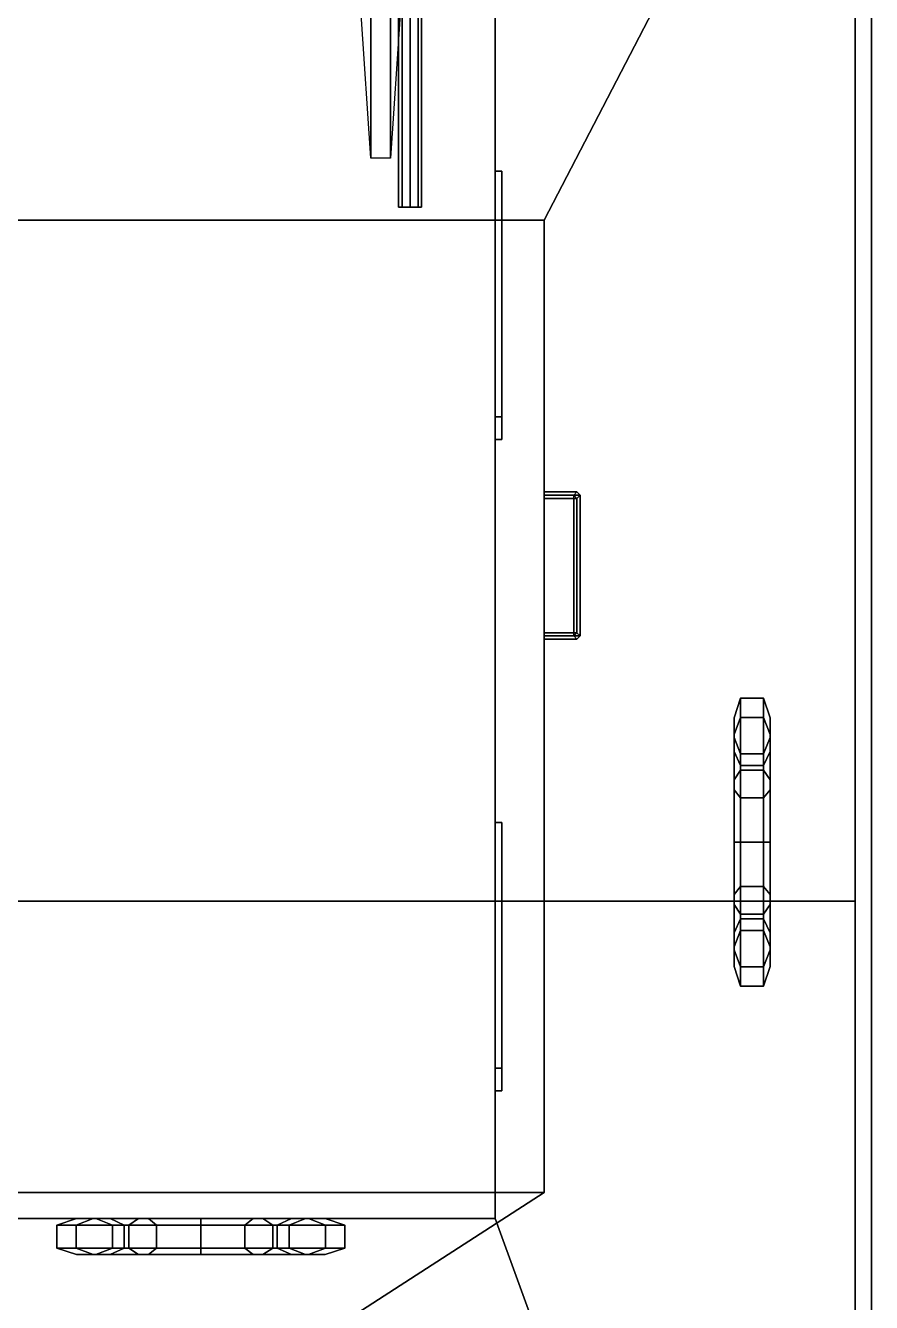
# Model space of a CAD drawing. Header units: millimetres. Extents: x -4.3 to 4.2, y -17.1 to 26.5.
# Drawn here: x 1.665 to 4.25, y 9.744 to 13.645 of the extents above; entities that cross this region are included whole.
import ezdxf

# ---------------------------------------------------------------- set-up
doc = ezdxf.new("R2010")
doc.units = ezdxf.units.MM
doc.layers.add('gun', color=1, linetype='Continuous')

msp = doc.modelspace()

# ---------------------------------------------------------------- linework, layer by layer
for points in [[(4.2, 16.87, -0.3447), (4.2, 10.97, -1.04), (-4.2, 10.97, -1.04), (-4.2, 16.87, -0.3447)], [(4.2, 16.87, 1.21), (3.1, 15.01, 1.21), (3.1, 10, 1.21), (4.2, 6.98, 1.21)], [(4.2, -13.62, -0.39), (4.2, -10.52, -1.04), (4.2, 10.97, -1.04), (4.2, 16.87, -0.3447)], [(4.2, -13.62, 0.65), (4.2, -13.62, -0.39), (4.2, 16.87, -0.3447), (4.2, 4.11, 0.65)], [(4.2, 6.98, 1.04), (4.2, 4.11, 0.65), (4.2, 16.87, -0.3447), (4.2, 16.87, 1.04)], [(4.25, 6.98, 1.07), (4.2, 6.98, 1.04), (4.2, 16.87, 1.04), (4.25, 16.87, 1.07)], [(4.25, 16.87, 1.18), (4.2, 16.87, 1.21), (4.2, 6.98, 1.21), (4.25, 6.98, 1.18)], [(4.25, 6.98, 1.18), (4.25, 6.98, 1.07), (4.25, 16.87, 1.07), (4.25, 16.87, 1.18)], [(2.69, 15.46, -0.72), (2.72, 15.46, -0.772), (2.72, 13.24, -0.772), (2.69, 13.68, -0.72)], [(2.72, 15.46, -0.772), (2.78, 15.46, -0.772), (2.78, 13.24, -0.772), (2.72, 13.24, -0.772)], [(2.78, 15.46, -0.772), (2.81, 15.46, -0.72), (2.81, 13.68, -0.72), (2.78, 13.24, -0.772)], [(3.1, 13.2, 3.1), (3.1, 13.2, 1.25), (3.1, 15.01, 1.21), (3.1, 15.01, 3.17)], [(3.1, 15.01, 3.17), (3.1, 10, 3.17), (3.1, 10.46, 3.1), (3.1, 13.2, 3.1)], [(3.1, 13.2, 1.25), (3.1, 10.46, 1.25), (3.1, 10, 1.21), (3.1, 15.01, 1.21)], [(3.25, 13.05, 3.4), (3.83, 14.17, 3.4), (-3.83, 14.17, 3.4), (-3.25, 13.05, 3.4)], [(-3.25, 13.05, 3.17), (-3.83, 14.17, 3.17), (3.83, 14.17, 3.17), (3.25, 13.05, 3.17)], [(3.25, 13.05, 3.17), (3.83, 14.17, 3.17), (3.83, 14.17, 3.4), (3.25, 13.05, 3.4)], [(3.12, 13.2, 3.1), (3.12, 13.2, 1.25), (3.1, 13.2, 1.25), (3.1, 13.2, 3.1)], [(3.12, 13.2, 1.25), (3.12, 12.45, 1.25), (3.1, 12.45, 1.25), (3.1, 13.2, 1.25)], [(3.1, 13.2, 3.1), (3.1, 12.45, 3.1), (3.12, 12.45, 3.1), (3.12, 13.2, 3.1)], [(3.12, 12.45, 3.1), (3.12, 12.45, 1.25), (3.12, 13.2, 1.25), (3.12, 13.2, 3.1)], [(-3.25, 10.08, 3.17), (-3.25, 13.05, 3.17), (3.25, 13.05, 3.17), (3.25, 10.08, 3.17)], [(3.25, 10.08, 3.4), (3.25, 13.05, 3.4), (1.5, 13.05, 3.4), (1.5, 8.95, 3.4)], [(3.25, 10.08, 3.17), (3.25, 13.05, 3.17), (3.25, 13.05, 3.4), (3.25, 10.08, 3.4)], [(3.12, 12.45, 2.95), (3.12, 12.38, 2.95), (3.1, 12.38, 2.95), (3.1, 12.45, 2.95)], [(3.1, 12.45, 3.03), (3.1, 12.38, 3.03), (3.12, 12.38, 3.03), (3.12, 12.45, 3.03)], [(3.12, 12.45, 1.33), (3.12, 12.38, 1.33), (3.1, 12.38, 1.33), (3.1, 12.45, 1.33)], [(3.1, 12.45, 1.41), (3.1, 12.38, 1.41), (3.12, 12.38, 1.41), (3.12, 12.45, 1.41)], [(3.1, 12.45, 2.95), (3.1, 12.45, 1.41), (3.12, 12.45, 1.41), (3.12, 12.45, 2.95)], [(3.12, 12.45, 1.25), (3.12, 12.45, 1.33), (3.1, 12.45, 1.33), (3.1, 12.45, 1.25)], [(3.1, 12.45, 3.1), (3.1, 12.45, 3.03), (3.12, 12.45, 3.03), (3.12, 12.45, 3.1)], [(3.1, 12.45, 2.95), (3.1, 12.38, 2.95), (3.1, 12.38, 1.41), (3.1, 12.45, 1.41)], [(3.1, 12.45, 1.33), (3.1, 12.38, 1.33), (3.1, 11.21, 1.25), (3.1, 12.45, 1.25)], [(3.1, 12.45, 3.1), (3.1, 11.21, 3.1), (3.1, 12.38, 3.03), (3.1, 12.45, 3.03)], [(3.12, 12.38, 3.03), (3.12, 12.38, 2.95), (3.12, 12.45, 2.95), (3.12, 12.45, 3.03)], [(3.12, 12.38, 1.41), (3.12, 12.38, 1.33), (3.12, 12.45, 1.33), (3.12, 12.45, 1.41)], [(3.1, 12.38, 3.03), (3.1, 12.38, 2.95), (3.12, 12.38, 2.95), (3.12, 12.38, 3.03)], [(3.1, 12.38, 1.41), (3.1, 12.38, 1.33), (3.12, 12.38, 1.33), (3.12, 12.38, 1.41)], [(3.1, 11.21, 3.1), (3.1, 11.21, 1.25), (3.1, 12.38, 1.33), (3.1, 12.38, 3.03)], [(3.25, 12.21, 3.36), (3.25, 12.22, 3.37), (3.35, 12.22, 3.37), (3.34, 12.21, 3.36)], [(3.25, 12.22, 3.37), (3.25, 12.21, 3.38), (3.36, 12.21, 3.38), (3.35, 12.22, 3.37)], [(3.35, 12.22, 1.21), (3.34, 12.21, 1.21), (3.34, 12.21, 3.36), (3.35, 12.22, 3.37)], [(3.36, 12.21, 1.21), (3.35, 12.22, 1.21), (3.35, 12.22, 3.37), (3.36, 12.21, 3.38)], [(3.25, 12.21, 3.38), (3.25, 12.2, 3.37), (3.35, 12.2, 3.37), (3.36, 12.21, 3.38)], [(3.25, 12.2, 3.37), (3.25, 12.21, 3.36), (3.34, 12.21, 3.36), (3.35, 12.2, 3.37)], [(3.34, 12.21, 1.21), (3.35, 12.2, 1.21), (3.35, 12.2, 3.37), (3.34, 12.21, 3.36)], [(3.34, 12.21, 1.37), (3.35, 12.2, 1.36), (3.35, 11.79, 1.36), (3.34, 11.78, 1.37)], [(3.35, 12.2, 1.38), (3.34, 12.21, 1.37), (3.34, 11.78, 1.37), (3.35, 11.79, 1.38)], [(3.34, 12.21, 1.65), (3.35, 12.2, 1.64), (3.35, 11.79, 1.64), (3.34, 11.78, 1.65)], [(3.35, 12.2, 1.66), (3.34, 12.21, 1.65), (3.34, 11.78, 1.65), (3.35, 11.79, 1.66)], [(3.34, 12.21, 1.92), (3.35, 12.2, 1.91), (3.35, 11.79, 1.91), (3.34, 11.78, 1.92)], [(3.35, 12.2, 1.93), (3.34, 12.21, 1.92), (3.34, 11.78, 1.92), (3.35, 11.79, 1.93)], [(3.34, 12.21, 2.19), (3.35, 12.2, 2.18), (3.35, 11.79, 2.18), (3.34, 11.78, 2.19)], [(3.35, 12.2, 2.2), (3.34, 12.21, 2.19), (3.34, 11.78, 2.19), (3.35, 11.79, 2.2)], [(3.34, 12.21, 2.47), (3.35, 12.2, 2.46), (3.35, 11.79, 2.46), (3.34, 11.78, 2.47)], [(3.35, 12.2, 2.48), (3.34, 12.21, 2.47), (3.34, 11.78, 2.47), (3.35, 11.79, 2.48)], [(3.34, 12.21, 2.75), (3.35, 12.2, 2.74), (3.35, 11.79, 2.74), (3.34, 11.78, 2.75)], [(3.35, 12.2, 2.76), (3.34, 12.21, 2.75), (3.34, 11.78, 2.75), (3.35, 11.79, 2.76)], [(3.34, 12.21, 3.02), (3.35, 12.2, 3.01), (3.35, 11.79, 3.01), (3.34, 11.78, 3.02)], [(3.35, 12.2, 3.03), (3.34, 12.21, 3.02), (3.34, 11.78, 3.02), (3.35, 11.79, 3.03)], [(3.34, 12.21, 3.3), (3.35, 12.2, 3.29), (3.35, 11.79, 3.29), (3.34, 11.78, 3.3)], [(3.35, 12.2, 3.31), (3.34, 12.21, 3.3), (3.34, 11.78, 3.3), (3.35, 11.79, 3.31)], [(3.35, 12.2, 1.21), (3.36, 12.21, 1.21), (3.36, 12.21, 3.38), (3.35, 12.2, 3.37)], [(3.35, 12.2, 1.36), (3.36, 12.21, 1.37), (3.36, 11.78, 1.37), (3.35, 11.79, 1.36)], [(3.36, 12.21, 1.37), (3.35, 12.2, 1.38), (3.35, 11.79, 1.38), (3.36, 11.78, 1.37)], [(3.35, 12.2, 1.64), (3.36, 12.21, 1.65), (3.36, 11.78, 1.65), (3.35, 11.79, 1.64)], [(3.36, 12.21, 1.65), (3.35, 12.2, 1.66), (3.35, 11.79, 1.66), (3.36, 11.78, 1.65)], [(3.35, 12.2, 1.91), (3.36, 12.21, 1.92), (3.36, 11.78, 1.92), (3.35, 11.79, 1.91)], [(3.36, 12.21, 1.92), (3.35, 12.2, 1.93), (3.35, 11.79, 1.93), (3.36, 11.78, 1.92)], [(3.35, 12.2, 2.18), (3.36, 12.21, 2.19), (3.36, 11.78, 2.19), (3.35, 11.79, 2.18)], [(3.36, 12.21, 2.19), (3.35, 12.2, 2.2), (3.35, 11.79, 2.2), (3.36, 11.78, 2.19)], [(3.35, 12.2, 2.46), (3.36, 12.21, 2.47), (3.36, 11.78, 2.47), (3.35, 11.79, 2.46)], [(3.36, 12.21, 2.47), (3.35, 12.2, 2.48), (3.35, 11.79, 2.48), (3.36, 11.78, 2.47)], [(3.35, 12.2, 2.74), (3.36, 12.21, 2.75), (3.36, 11.78, 2.75), (3.35, 11.79, 2.74)], [(3.36, 12.21, 2.75), (3.35, 12.2, 2.76), (3.35, 11.79, 2.76), (3.36, 11.78, 2.75)], [(3.35, 12.2, 3.01), (3.36, 12.21, 3.02), (3.36, 11.78, 3.02), (3.35, 11.79, 3.01)], [(3.36, 12.21, 3.02), (3.35, 12.2, 3.03), (3.35, 11.79, 3.03), (3.36, 11.78, 3.02)], [(3.35, 12.2, 3.29), (3.36, 12.21, 3.3), (3.36, 11.78, 3.3), (3.35, 11.79, 3.29)], [(3.36, 12.21, 3.3), (3.35, 12.2, 3.31), (3.35, 11.79, 3.31), (3.36, 11.78, 3.3)], [(3.25, 11.78, 3.36), (3.25, 11.79, 3.37), (3.35, 11.79, 3.37), (3.34, 11.78, 3.36)], [(3.25, 11.79, 3.37), (3.25, 11.78, 3.38), (3.36, 11.78, 3.38), (3.35, 11.79, 3.37)], [(3.35, 11.79, 1.21), (3.34, 11.78, 1.21), (3.34, 11.78, 3.36), (3.35, 11.79, 3.37)], [(3.36, 11.78, 1.21), (3.35, 11.79, 1.21), (3.35, 11.79, 3.37), (3.36, 11.78, 3.38)], [(3.25, 11.78, 3.38), (3.25, 11.77, 3.37), (3.35, 11.77, 3.37), (3.36, 11.78, 3.38)], [(3.25, 11.77, 3.37), (3.25, 11.78, 3.36), (3.34, 11.78, 3.36), (3.35, 11.77, 3.37)], [(3.34, 11.78, 1.21), (3.35, 11.77, 1.21), (3.35, 11.77, 3.37), (3.34, 11.78, 3.36)], [(3.35, 11.77, 1.21), (3.36, 11.78, 1.21), (3.36, 11.78, 3.38), (3.35, 11.77, 3.37)], [(3.83, 11.4791, 3.57), (3.83, 11.53, 3.76), (3.85, 11.59, 3.76), (3.85, 11.5311, 3.54)], [(3.83, 11.53, 3.76), (3.83, 11.4791, 3.95), (3.85, 11.5311, 3.98), (3.85, 11.59, 3.76)], [(3.92, 11.5311, 3.98), (3.92, 11.59, 3.76), (3.85, 11.59, 3.76), (3.85, 11.5311, 3.98)], [(3.92, 11.59, 3.76), (3.92, 11.5311, 3.54), (3.85, 11.5311, 3.54), (3.85, 11.59, 3.76)], [(3.94, 11.4791, 3.95), (3.94, 11.53, 3.76), (3.92, 11.59, 3.76), (3.92, 11.5311, 3.98)], [(3.94, 11.53, 3.76), (3.94, 11.4791, 3.57), (3.92, 11.5311, 3.54), (3.92, 11.59, 3.76)], [(3.83, 11.34, 3.4309), (3.83, 11.4791, 3.57), (3.85, 11.5311, 3.54), (3.85, 11.37, 3.3789)], [(3.83, 11.4791, 3.95), (3.83, 11.34, 4.0891), (3.85, 11.37, 4.1411), (3.85, 11.5311, 3.98)], [(3.83, 11.47, 3.76), (3.83, 11.4271, 3.92), (3.83, 11.4791, 3.95), (3.83, 11.53, 3.76)], [(3.83, 11.4271, 3.6), (3.83, 11.47, 3.76), (3.83, 11.53, 3.76), (3.83, 11.4791, 3.57)], [(3.92, 11.37, 4.1411), (3.92, 11.5311, 3.98), (3.85, 11.5311, 3.98), (3.85, 11.37, 4.1411)], [(3.92, 11.5311, 3.54), (3.92, 11.37, 3.3789), (3.85, 11.37, 3.3789), (3.85, 11.5311, 3.54)], [(3.94, 11.34, 4.0891), (3.94, 11.4791, 3.95), (3.92, 11.5311, 3.98), (3.92, 11.37, 4.1411)], [(3.94, 11.4791, 3.57), (3.94, 11.34, 3.4309), (3.92, 11.37, 3.3789), (3.92, 11.5311, 3.54)], [(3.94, 11.4271, 3.92), (3.94, 11.47, 3.76), (3.94, 11.53, 3.76), (3.94, 11.4791, 3.95)], [(3.94, 11.47, 3.76), (3.94, 11.4271, 3.6), (3.94, 11.4791, 3.57), (3.94, 11.53, 3.76)], [(3.83, 11.4271, 3.92), (3.83, 11.31, 4.0371), (3.83, 11.34, 4.0891), (3.83, 11.4791, 3.95)], [(3.83, 11.31, 3.4829), (3.83, 11.4271, 3.6), (3.83, 11.4791, 3.57), (3.83, 11.34, 3.4309)], [(3.85, 11.42, 3.76), (3.85, 11.3838, 3.895), (3.83, 11.4271, 3.92), (3.83, 11.47, 3.76)], [(3.85, 11.3838, 3.625), (3.85, 11.42, 3.76), (3.83, 11.47, 3.76), (3.83, 11.4271, 3.6)], [(3.92, 11.42, 3.76), (3.92, 11.3838, 3.625), (3.94, 11.4271, 3.6), (3.94, 11.47, 3.76)], [(3.92, 11.3838, 3.895), (3.92, 11.42, 3.76), (3.94, 11.47, 3.76), (3.94, 11.4271, 3.92)], [(3.94, 11.31, 4.0371), (3.94, 11.4271, 3.92), (3.94, 11.4791, 3.95), (3.94, 11.34, 4.0891)], [(3.94, 11.4271, 3.6), (3.94, 11.31, 3.4829), (3.94, 11.34, 3.4309), (3.94, 11.4791, 3.57)], [(3.85, 11.3838, 3.895), (3.85, 11.285, 3.9938), (3.83, 11.31, 4.0371), (3.83, 11.4271, 3.92)], [(3.85, 11.285, 3.5262), (3.85, 11.3838, 3.625), (3.83, 11.4271, 3.6), (3.83, 11.31, 3.4829)], [(3.92, 11.42, 3.76), (3.92, 11.3838, 3.895), (3.85, 11.3838, 3.895), (3.85, 11.42, 3.76)], [(3.92, 11.3838, 3.625), (3.92, 11.42, 3.76), (3.85, 11.42, 3.76), (3.85, 11.3838, 3.625)], [(3.92, 11.3838, 3.625), (3.92, 11.285, 3.5262), (3.94, 11.31, 3.4829), (3.94, 11.4271, 3.6)], [(3.92, 11.285, 3.9938), (3.92, 11.3838, 3.895), (3.94, 11.4271, 3.92), (3.94, 11.31, 4.0371)], [(3.83, 11.15, 3.38), (3.83, 11.34, 3.4309), (3.85, 11.37, 3.3789), (3.85, 11.15, 3.32)], [(3.83, 11.34, 4.0891), (3.83, 11.15, 4.14), (3.85, 11.15, 4.2), (3.85, 11.37, 4.1411)], [(3.92, 11.3838, 3.895), (3.92, 11.285, 3.9938), (3.85, 11.285, 3.9938), (3.85, 11.3838, 3.895)], [(3.92, 11.285, 3.5262), (3.92, 11.3838, 3.625), (3.85, 11.3838, 3.625), (3.85, 11.285, 3.5262)], [(3.92, 11.15, 4.2), (3.92, 11.37, 4.1411), (3.85, 11.37, 4.1411), (3.85, 11.15, 4.2)], [(3.92, 11.37, 3.3789), (3.92, 11.15, 3.32), (3.85, 11.15, 3.32), (3.85, 11.37, 3.3789)], [(3.94, 11.15, 4.14), (3.94, 11.34, 4.0891), (3.92, 11.37, 4.1411), (3.92, 11.15, 4.2)], [(3.94, 11.34, 3.4309), (3.94, 11.15, 3.38), (3.92, 11.15, 3.32), (3.92, 11.37, 3.3789)], [(3.83, 11.15, 3.44), (3.83, 11.31, 3.4829), (3.83, 11.34, 3.4309), (3.83, 11.15, 3.38)], [(3.83, 11.31, 4.0371), (3.83, 11.15, 4.08), (3.83, 11.15, 4.14), (3.83, 11.34, 4.0891)], [(3.94, 11.15, 4.08), (3.94, 11.31, 4.0371), (3.94, 11.34, 4.0891), (3.94, 11.15, 4.14)], [(3.94, 11.31, 3.4829), (3.94, 11.15, 3.44), (3.94, 11.15, 3.38), (3.94, 11.34, 3.4309)], [(3.85, 11.285, 3.9938), (3.85, 11.15, 4.03), (3.83, 11.15, 4.08), (3.83, 11.31, 4.0371)], [(3.85, 11.15, 3.49), (3.85, 11.285, 3.5262), (3.83, 11.31, 3.4829), (3.83, 11.15, 3.44)], [(3.92, 11.285, 3.9938), (3.92, 11.15, 4.03), (3.85, 11.15, 4.03), (3.85, 11.285, 3.9938)], [(3.92, 11.15, 3.49), (3.92, 11.285, 3.5262), (3.85, 11.285, 3.5262), (3.85, 11.15, 3.49)], [(3.92, 11.285, 3.5262), (3.92, 11.15, 3.49), (3.94, 11.15, 3.44), (3.94, 11.31, 3.4829)], [(3.92, 11.15, 4.03), (3.92, 11.285, 3.9938), (3.94, 11.31, 4.0371), (3.94, 11.15, 4.08)], [(3.12, 11.21, 3.1), (3.12, 11.21, 1.25), (3.1, 11.21, 1.25), (3.1, 11.21, 3.1)], [(3.12, 11.21, 1.25), (3.12, 10.46, 1.25), (3.1, 10.46, 1.25), (3.1, 11.21, 1.25)], [(3.1, 11.21, 3.1), (3.1, 10.46, 3.1), (3.12, 10.46, 3.1), (3.12, 11.21, 3.1)], [(3.12, 10.46, 3.1), (3.12, 10.46, 1.25), (3.12, 11.21, 1.25), (3.12, 11.21, 3.1)], [(3.83, 10.99, 3.4829), (3.83, 11.15, 3.44), (3.83, 11.15, 3.38), (3.83, 10.96, 3.4309)], [(3.83, 11.15, 4.08), (3.83, 10.99, 4.0371), (3.83, 10.96, 4.0891), (3.83, 11.15, 4.14)], [(3.85, 11.15, 4.03), (3.85, 11.015, 3.9938), (3.83, 10.99, 4.0371), (3.83, 11.15, 4.08)], [(3.85, 11.015, 3.5262), (3.85, 11.15, 3.49), (3.83, 11.15, 3.44), (3.83, 10.99, 3.4829)], [(3.83, 10.96, 3.4309), (3.83, 11.15, 3.38), (3.85, 11.15, 3.32), (3.85, 10.93, 3.3789)], [(3.83, 11.15, 4.14), (3.83, 10.96, 4.0891), (3.85, 10.93, 4.1411), (3.85, 11.15, 4.2)], [(3.92, 10.93, 4.1411), (3.92, 11.15, 4.2), (3.85, 11.15, 4.2), (3.85, 10.93, 4.1411)], [(3.92, 11.15, 3.32), (3.92, 10.93, 3.3789), (3.85, 10.93, 3.3789), (3.85, 11.15, 3.32)], [(3.92, 11.15, 4.03), (3.92, 11.015, 3.9938), (3.85, 11.015, 3.9938), (3.85, 11.15, 4.03)], [(3.92, 11.015, 3.5262), (3.92, 11.15, 3.49), (3.85, 11.15, 3.49), (3.85, 11.015, 3.5262)], [(3.94, 10.96, 4.0891), (3.94, 11.15, 4.14), (3.92, 11.15, 4.2), (3.92, 10.93, 4.1411)], [(3.94, 11.15, 3.38), (3.94, 10.96, 3.4309), (3.92, 10.93, 3.3789), (3.92, 11.15, 3.32)], [(3.92, 11.15, 3.49), (3.92, 11.015, 3.5262), (3.94, 10.99, 3.4829), (3.94, 11.15, 3.44)], [(3.92, 11.015, 3.9938), (3.92, 11.15, 4.03), (3.94, 11.15, 4.08), (3.94, 10.99, 4.0371)], [(3.94, 10.99, 4.0371), (3.94, 11.15, 4.08), (3.94, 11.15, 4.14), (3.94, 10.96, 4.0891)], [(3.94, 11.15, 3.44), (3.94, 10.99, 3.4829), (3.94, 10.96, 3.4309), (3.94, 11.15, 3.38)], [(3.85, 11.015, 3.9938), (3.85, 10.9162, 3.895), (3.83, 10.8729, 3.92), (3.83, 10.99, 4.0371)], [(3.85, 10.9162, 3.625), (3.85, 11.015, 3.5262), (3.83, 10.99, 3.4829), (3.83, 10.8729, 3.6)], [(3.92, 11.015, 3.9938), (3.92, 10.9162, 3.895), (3.85, 10.9162, 3.895), (3.85, 11.015, 3.9938)], [(3.92, 10.9162, 3.625), (3.92, 11.015, 3.5262), (3.85, 11.015, 3.5262), (3.85, 10.9162, 3.625)], [(3.92, 11.015, 3.5262), (3.92, 10.9162, 3.625), (3.94, 10.8729, 3.6), (3.94, 10.99, 3.4829)], [(3.92, 10.9162, 3.895), (3.92, 11.015, 3.9938), (3.94, 10.99, 4.0371), (3.94, 10.8729, 3.92)], [(4.2, 10.97, -1.04), (4.2, -10.52, -1.04), (-4.2, -10.52, -1.04), (-4.2, 10.97, -1.04)], [(3.83, 10.8729, 3.6), (3.83, 10.99, 3.4829), (3.83, 10.96, 3.4309), (3.83, 10.8209, 3.57)], [(3.83, 10.99, 4.0371), (3.83, 10.8729, 3.92), (3.83, 10.8209, 3.95), (3.83, 10.96, 4.0891)], [(3.94, 10.99, 3.4829), (3.94, 10.8729, 3.6), (3.94, 10.8209, 3.57), (3.94, 10.96, 3.4309)], [(3.94, 10.8729, 3.92), (3.94, 10.99, 4.0371), (3.94, 10.96, 4.0891), (3.94, 10.8209, 3.95)], [(3.83, 10.8209, 3.57), (3.83, 10.96, 3.4309), (3.85, 10.93, 3.3789), (3.85, 10.7689, 3.54)], [(3.83, 10.96, 4.0891), (3.83, 10.8209, 3.95), (3.85, 10.7689, 3.98), (3.85, 10.93, 4.1411)], [(3.92, 10.7689, 3.98), (3.92, 10.93, 4.1411), (3.85, 10.93, 4.1411), (3.85, 10.7689, 3.98)], [(3.92, 10.93, 3.3789), (3.92, 10.7689, 3.54), (3.85, 10.7689, 3.54), (3.85, 10.93, 3.3789)], [(3.94, 10.8209, 3.95), (3.94, 10.96, 4.0891), (3.92, 10.93, 4.1411), (3.92, 10.7689, 3.98)], [(3.94, 10.96, 3.4309), (3.94, 10.8209, 3.57), (3.92, 10.7689, 3.54), (3.92, 10.93, 3.3789)], [(3.85, 10.9162, 3.895), (3.85, 10.88, 3.76), (3.83, 10.83, 3.76), (3.83, 10.8729, 3.92)], [(3.85, 10.88, 3.76), (3.85, 10.9162, 3.625), (3.83, 10.8729, 3.6), (3.83, 10.83, 3.76)], [(3.92, 10.9162, 3.895), (3.92, 10.88, 3.76), (3.85, 10.88, 3.76), (3.85, 10.9162, 3.895)], [(3.92, 10.88, 3.76), (3.92, 10.9162, 3.625), (3.85, 10.9162, 3.625), (3.85, 10.88, 3.76)], [(3.92, 10.9162, 3.625), (3.92, 10.88, 3.76), (3.94, 10.83, 3.76), (3.94, 10.8729, 3.6)], [(3.92, 10.88, 3.76), (3.92, 10.9162, 3.895), (3.94, 10.8729, 3.92), (3.94, 10.83, 3.76)], [(3.83, 10.83, 3.76), (3.83, 10.8729, 3.6), (3.83, 10.8209, 3.57), (3.83, 10.77, 3.76)], [(3.83, 10.8729, 3.92), (3.83, 10.83, 3.76), (3.83, 10.77, 3.76), (3.83, 10.8209, 3.95)], [(3.94, 10.8729, 3.6), (3.94, 10.83, 3.76), (3.94, 10.77, 3.76), (3.94, 10.8209, 3.57)], [(3.94, 10.83, 3.76), (3.94, 10.8729, 3.92), (3.94, 10.8209, 3.95), (3.94, 10.77, 3.76)], [(3.83, 10.77, 3.76), (3.83, 10.8209, 3.57), (3.85, 10.7689, 3.54), (3.85, 10.71, 3.76)], [(3.83, 10.8209, 3.95), (3.83, 10.77, 3.76), (3.85, 10.71, 3.76), (3.85, 10.7689, 3.98)], [(3.94, 10.77, 3.76), (3.94, 10.8209, 3.95), (3.92, 10.7689, 3.98), (3.92, 10.71, 3.76)], [(3.94, 10.8209, 3.57), (3.94, 10.77, 3.76), (3.92, 10.71, 3.76), (3.92, 10.7689, 3.54)], [(3.92, 10.71, 3.76), (3.92, 10.7689, 3.98), (3.85, 10.7689, 3.98), (3.85, 10.71, 3.76)], [(3.92, 10.7689, 3.54), (3.92, 10.71, 3.76), (3.85, 10.71, 3.76), (3.85, 10.7689, 3.54)], [(3.1, 10.46, 2.95), (3.1, 10.46, 1.41), (3.12, 10.46, 1.41), (3.12, 10.46, 2.95)], [(3.12, 10.46, 1.25), (3.12, 10.46, 1.33), (3.1, 10.46, 1.33), (3.1, 10.46, 1.25)], [(3.1, 10.46, 1.41), (3.1, 10.39, 1.41), (3.12, 10.39, 1.41), (3.12, 10.46, 1.41)], [(3.12, 10.46, 1.33), (3.12, 10.39, 1.33), (3.1, 10.39, 1.33), (3.1, 10.46, 1.33)], [(3.1, 10.46, 3.1), (3.1, 10.46, 3.03), (3.12, 10.46, 3.03), (3.12, 10.46, 3.1)], [(3.12, 10.46, 2.95), (3.12, 10.39, 2.95), (3.1, 10.39, 2.95), (3.1, 10.46, 2.95)], [(3.1, 10.46, 3.03), (3.1, 10.39, 3.03), (3.12, 10.39, 3.03), (3.12, 10.46, 3.03)], [(3.1, 10.46, 1.33), (3.1, 10.39, 1.33), (3.1, 10, 1.21), (3.1, 10.46, 1.25)], [(3.1, 10.46, 3.1), (3.1, 10, 3.17), (3.1, 10.39, 3.03), (3.1, 10.46, 3.03)], [(3.1, 10.46, 2.95), (3.1, 10.39, 2.95), (3.1, 10.39, 1.41), (3.1, 10.46, 1.41)], [(3.12, 10.39, 1.41), (3.12, 10.39, 1.33), (3.12, 10.46, 1.33), (3.12, 10.46, 1.41)], [(3.12, 10.39, 3.03), (3.12, 10.39, 2.95), (3.12, 10.46, 2.95), (3.12, 10.46, 3.03)], [(3.1, 10.39, 1.41), (3.1, 10.39, 1.33), (3.12, 10.39, 1.33), (3.12, 10.39, 1.41)], [(3.1, 10.39, 3.03), (3.1, 10.39, 2.95), (3.12, 10.39, 2.95), (3.12, 10.39, 3.03)], [(3.1, 10, 3.17), (3.1, 10, 1.21), (3.1, 10.39, 1.33), (3.1, 10.39, 3.03)], [(3.25, 10.08, 3.17), (1.5, 8.95, 3.17), (-1.5, 8.95, 3.17), (-3.25, 10.08, 3.17)], [(1.5, 8.95, 3.4), (1.5, 8.95, 3.17), (3.25, 10.08, 3.17), (3.25, 10.08, 3.4)], [(3.1, 10, 1.21), (-3.1, 10, 1.21), (-4.2, 6.98, 1.21), (4.2, 6.98, 1.21)], [(1.34, 10, 3.17), (1.34, 10, 1.21), (3.1, 10, 1.21), (3.1, 10, 3.17)], [(1.82, 10, 2.38), (1.8709, 10, 2.19), (1.8189, 9.98, 2.16), (1.76, 9.98, 2.38)], [(1.8709, 10, 2.57), (1.82, 10, 2.38), (1.76, 9.98, 2.38), (1.8189, 9.98, 2.6)], [(2.01, 10, 2.7091), (1.8709, 10, 2.57), (1.8189, 9.98, 2.6), (1.98, 9.98, 2.7611)], [(1.8709, 10, 2.19), (2.01, 10, 2.0509), (1.98, 9.98, 1.9989), (1.8189, 9.98, 2.16)], [(1.9662, 9.98, 2.515), (1.93, 9.98, 2.38), (1.88, 10, 2.38), (1.9229, 10, 2.54)], [(1.93, 9.98, 2.38), (1.9662, 9.98, 2.245), (1.9229, 10, 2.22), (1.88, 10, 2.38)], [(2.065, 9.98, 2.6138), (1.9662, 9.98, 2.515), (1.9229, 10, 2.54), (2.04, 10, 2.6571)], [(1.9662, 9.98, 2.245), (2.065, 9.98, 2.1462), (2.04, 10, 2.1029), (1.9229, 10, 2.22)], [(2.01, 10, 2.0509), (2.2, 10, 2), (2.2, 9.98, 1.94), (1.98, 9.98, 1.9989)], [(2.2, 10, 2.76), (2.01, 10, 2.7091), (1.98, 9.98, 2.7611), (2.2, 9.98, 2.82)], [(2.2, 9.98, 2.65), (2.065, 9.98, 2.6138), (2.04, 10, 2.6571), (2.2, 10, 2.7)], [(2.065, 9.98, 2.1462), (2.2, 9.98, 2.11), (2.2, 10, 2.06), (2.04, 10, 2.1029)], [(2.335, 9.98, 2.6138), (2.2, 9.98, 2.65), (2.2, 10, 2.7), (2.36, 10, 2.6571)], [(2.2, 9.98, 2.11), (2.335, 9.98, 2.1462), (2.36, 10, 2.1029), (2.2, 10, 2.06)], [(2.2, 10, 2), (2.39, 10, 2.0509), (2.42, 9.98, 1.9989), (2.2, 9.98, 1.94)], [(2.39, 10, 2.7091), (2.2, 10, 2.76), (2.2, 9.98, 2.82), (2.42, 9.98, 2.7611)], [(2.4338, 9.98, 2.515), (2.335, 9.98, 2.6138), (2.36, 10, 2.6571), (2.4771, 10, 2.54)], [(2.335, 9.98, 2.1462), (2.4338, 9.98, 2.245), (2.4771, 10, 2.22), (2.36, 10, 2.1029)], [(2.5291, 10, 2.57), (2.39, 10, 2.7091), (2.42, 9.98, 2.7611), (2.5811, 9.98, 2.6)], [(2.39, 10, 2.0509), (2.5291, 10, 2.19), (2.5811, 9.98, 2.16), (2.42, 9.98, 1.9989)], [(2.47, 9.98, 2.38), (2.4338, 9.98, 2.515), (2.4771, 10, 2.54), (2.52, 10, 2.38)], [(2.4338, 9.98, 2.245), (2.47, 9.98, 2.38), (2.52, 10, 2.38), (2.4771, 10, 2.22)], [(2.5291, 10, 2.19), (2.58, 10, 2.38), (2.64, 9.98, 2.38), (2.5811, 9.98, 2.16)], [(2.58, 10, 2.38), (2.5291, 10, 2.57), (2.5811, 9.98, 2.6), (2.64, 9.98, 2.38)], [(1.76, 9.98, 2.38), (1.8189, 9.98, 2.16), (1.8189, 9.91, 2.16), (1.76, 9.91, 2.38)], [(1.8189, 9.98, 2.6), (1.76, 9.98, 2.38), (1.76, 9.91, 2.38), (1.8189, 9.91, 2.6)], [(1.98, 9.98, 2.7611), (1.8189, 9.98, 2.6), (1.8189, 9.91, 2.6), (1.98, 9.91, 2.7611)], [(1.8189, 9.98, 2.16), (1.98, 9.98, 1.9989), (1.98, 9.91, 1.9989), (1.8189, 9.91, 2.16)], [(1.9662, 9.98, 2.245), (1.93, 9.98, 2.38), (1.93, 9.91, 2.38), (1.9662, 9.91, 2.245)], [(1.93, 9.98, 2.38), (1.9662, 9.98, 2.515), (1.9662, 9.91, 2.515), (1.93, 9.91, 2.38)], [(2.065, 9.98, 2.1462), (1.9662, 9.98, 2.245), (1.9662, 9.91, 2.245), (2.065, 9.91, 2.1462)], [(1.9662, 9.98, 2.515), (2.065, 9.98, 2.6138), (2.065, 9.91, 2.6138), (1.9662, 9.91, 2.515)], [(1.98, 9.98, 1.9989), (2.2, 9.98, 1.94), (2.2, 9.91, 1.94), (1.98, 9.91, 1.9989)], [(2.2, 9.98, 2.82), (1.98, 9.98, 2.7611), (1.98, 9.91, 2.7611), (2.2, 9.91, 2.82)], [(2.065, 9.98, 2.6138), (2.2, 9.98, 2.65), (2.2, 9.91, 2.65), (2.065, 9.91, 2.6138)], [(2.2, 9.98, 2.11), (2.065, 9.98, 2.1462), (2.065, 9.91, 2.1462), (2.2, 9.91, 2.11)], [(2.2, 9.98, 2.65), (2.335, 9.98, 2.6138), (2.335, 9.91, 2.6138), (2.2, 9.91, 2.65)], [(2.335, 9.98, 2.1462), (2.2, 9.98, 2.11), (2.2, 9.91, 2.11), (2.335, 9.91, 2.1462)], [(2.2, 9.98, 1.94), (2.42, 9.98, 1.9989), (2.42, 9.91, 1.9989), (2.2, 9.91, 1.94)], [(2.42, 9.98, 2.7611), (2.2, 9.98, 2.82), (2.2, 9.91, 2.82), (2.42, 9.91, 2.7611)], [(2.4338, 9.98, 2.245), (2.335, 9.98, 2.1462), (2.335, 9.91, 2.1462), (2.4338, 9.91, 2.245)], [(2.335, 9.98, 2.6138), (2.4338, 9.98, 2.515), (2.4338, 9.91, 2.515), (2.335, 9.91, 2.6138)], [(2.5811, 9.98, 2.6), (2.42, 9.98, 2.7611), (2.42, 9.91, 2.7611), (2.5811, 9.91, 2.6)], [(2.42, 9.98, 1.9989), (2.5811, 9.98, 2.16), (2.5811, 9.91, 2.16), (2.42, 9.91, 1.9989)], [(2.47, 9.98, 2.38), (2.4338, 9.98, 2.245), (2.4338, 9.91, 2.245), (2.47, 9.91, 2.38)], [(2.4338, 9.98, 2.515), (2.47, 9.98, 2.38), (2.47, 9.91, 2.38), (2.4338, 9.91, 2.515)], [(2.5811, 9.98, 2.16), (2.64, 9.98, 2.38), (2.64, 9.91, 2.38), (2.5811, 9.91, 2.16)], [(2.64, 9.98, 2.38), (2.5811, 9.98, 2.6), (2.5811, 9.91, 2.6), (2.64, 9.91, 2.38)], [(1.8709, 9.89, 2.19), (1.82, 9.89, 2.38), (1.76, 9.91, 2.38), (1.8189, 9.91, 2.16)], [(1.82, 9.89, 2.38), (1.8709, 9.89, 2.57), (1.8189, 9.91, 2.6), (1.76, 9.91, 2.38)], [(1.8709, 9.89, 2.57), (2.01, 9.89, 2.7091), (1.98, 9.91, 2.7611), (1.8189, 9.91, 2.6)], [(2.01, 9.89, 2.0509), (1.8709, 9.89, 2.19), (1.8189, 9.91, 2.16), (1.98, 9.91, 1.9989)], [(1.93, 9.91, 2.38), (1.9662, 9.91, 2.515), (1.9229, 9.89, 2.54), (1.88, 9.89, 2.38)], [(1.9662, 9.91, 2.245), (1.93, 9.91, 2.38), (1.88, 9.89, 2.38), (1.9229, 9.89, 2.22)], [(1.9662, 9.91, 2.515), (2.065, 9.91, 2.6138), (2.04, 9.89, 2.6571), (1.9229, 9.89, 2.54)], [(2.065, 9.91, 2.1462), (1.9662, 9.91, 2.245), (1.9229, 9.89, 2.22), (2.04, 9.89, 2.1029)], [(2.2, 9.89, 2), (2.01, 9.89, 2.0509), (1.98, 9.91, 1.9989), (2.2, 9.91, 1.94)], [(2.01, 9.89, 2.7091), (2.2, 9.89, 2.76), (2.2, 9.91, 2.82), (1.98, 9.91, 2.7611)], [(2.065, 9.91, 2.6138), (2.2, 9.91, 2.65), (2.2, 9.89, 2.7), (2.04, 9.89, 2.6571)], [(2.2, 9.91, 2.11), (2.065, 9.91, 2.1462), (2.04, 9.89, 2.1029), (2.2, 9.89, 2.06)], [(2.2, 9.91, 2.65), (2.335, 9.91, 2.6138), (2.36, 9.89, 2.6571), (2.2, 9.89, 2.7)], [(2.335, 9.91, 2.1462), (2.2, 9.91, 2.11), (2.2, 9.89, 2.06), (2.36, 9.89, 2.1029)], [(2.39, 9.89, 2.0509), (2.2, 9.89, 2), (2.2, 9.91, 1.94), (2.42, 9.91, 1.9989)], [(2.2, 9.89, 2.76), (2.39, 9.89, 2.7091), (2.42, 9.91, 2.7611), (2.2, 9.91, 2.82)], [(2.335, 9.91, 2.6138), (2.4338, 9.91, 2.515), (2.4771, 9.89, 2.54), (2.36, 9.89, 2.6571)], [(2.4338, 9.91, 2.245), (2.335, 9.91, 2.1462), (2.36, 9.89, 2.1029), (2.4771, 9.89, 2.22)], [(2.39, 9.89, 2.7091), (2.5291, 9.89, 2.57), (2.5811, 9.91, 2.6), (2.42, 9.91, 2.7611)], [(2.5291, 9.89, 2.19), (2.39, 9.89, 2.0509), (2.42, 9.91, 1.9989), (2.5811, 9.91, 2.16)], [(2.4338, 9.91, 2.515), (2.47, 9.91, 2.38), (2.52, 9.89, 2.38), (2.4771, 9.89, 2.54)], [(2.47, 9.91, 2.38), (2.4338, 9.91, 2.245), (2.4771, 9.89, 2.22), (2.52, 9.89, 2.38)], [(2.58, 9.89, 2.38), (2.5291, 9.89, 2.19), (2.5811, 9.91, 2.16), (2.64, 9.91, 2.38)], [(2.5291, 9.89, 2.57), (2.58, 9.89, 2.38), (2.64, 9.91, 2.38), (2.5811, 9.91, 2.6)], [(1.88, 9.89, 2.38), (1.9229, 9.89, 2.54), (1.8709, 9.89, 2.57), (1.82, 9.89, 2.38)], [(1.9229, 9.89, 2.22), (1.88, 9.89, 2.38), (1.82, 9.89, 2.38), (1.8709, 9.89, 2.19)], [(1.9229, 9.89, 2.54), (2.04, 9.89, 2.6571), (2.01, 9.89, 2.7091), (1.8709, 9.89, 2.57)], [(2.04, 9.89, 2.1029), (1.9229, 9.89, 2.22), (1.8709, 9.89, 2.19), (2.01, 9.89, 2.0509)], [(2.2, 9.89, 2.06), (2.04, 9.89, 2.1029), (2.01, 9.89, 2.0509), (2.2, 9.89, 2)], [(2.04, 9.89, 2.6571), (2.2, 9.89, 2.7), (2.2, 9.89, 2.76), (2.01, 9.89, 2.7091)], [(2.36, 9.89, 2.1029), (2.2, 9.89, 2.06), (2.2, 9.89, 2), (2.39, 9.89, 2.0509)], [(2.2, 9.89, 2.7), (2.36, 9.89, 2.6571), (2.39, 9.89, 2.7091), (2.2, 9.89, 2.76)], [(2.36, 9.89, 2.6571), (2.4771, 9.89, 2.54), (2.5291, 9.89, 2.57), (2.39, 9.89, 2.7091)], [(2.4771, 9.89, 2.22), (2.36, 9.89, 2.1029), (2.39, 9.89, 2.0509), (2.5291, 9.89, 2.19)], [(2.52, 9.89, 2.38), (2.4771, 9.89, 2.22), (2.5291, 9.89, 2.19), (2.58, 9.89, 2.38)], [(2.4771, 9.89, 2.54), (2.52, 9.89, 2.38), (2.58, 9.89, 2.38), (2.5291, 9.89, 2.57)]]:
    msp.add_3dface(points)
at = {"layer": 'gun'}
for points in [[(2.8153, 13.09, 4.6053), (2.805, 13.09, 4.63), (2.805, 14.12, 4.63), (2.8153, 14.12, 4.6053)], [(2.805, 13.09, 4.63), (2.8153, 13.09, 4.6547), (2.8153, 14.12, 4.6547), (2.805, 14.12, 4.63)], [(2.84, 13.09, 4.595), (2.8153, 13.09, 4.6053), (2.8153, 14.12, 4.6053), (2.84, 14.12, 4.595)], [(2.8153, 13.09, 4.6547), (2.84, 13.09, 4.665), (2.84, 14.12, 4.665), (2.8153, 14.12, 4.6547)], [(2.8647, 13.09, 4.6053), (2.84, 13.09, 4.595), (2.84, 14.12, 4.595), (2.8647, 14.12, 4.6053)], [(2.84, 13.09, 4.665), (2.8647, 13.09, 4.6547), (2.8647, 14.12, 4.6547), (2.84, 14.12, 4.665)], [(2.875, 13.09, 4.63), (2.8647, 13.09, 4.6053), (2.8647, 14.12, 4.6053), (2.875, 14.12, 4.63)], [(2.8647, 13.09, 4.6547), (2.875, 13.09, 4.63), (2.875, 14.12, 4.63), (2.8647, 14.12, 4.6547)], [(2.805, 13.09, 4.63), (2.8647, 13.09, 4.6547), (2.84, 13.09, 4.665), (2.8153, 13.09, 4.6547)], [(2.8153, 13.09, 4.6053), (2.875, 13.09, 4.63), (2.8647, 13.09, 4.6547), (2.805, 13.09, 4.63)], [(2.84, 13.09, 4.595), (2.8647, 13.09, 4.6053), (2.875, 13.09, 4.63), (2.8153, 13.09, 4.6053)]]:
    msp.add_3dface(points, dxfattribs=at)

doc.saveas('drawing.dxf')
